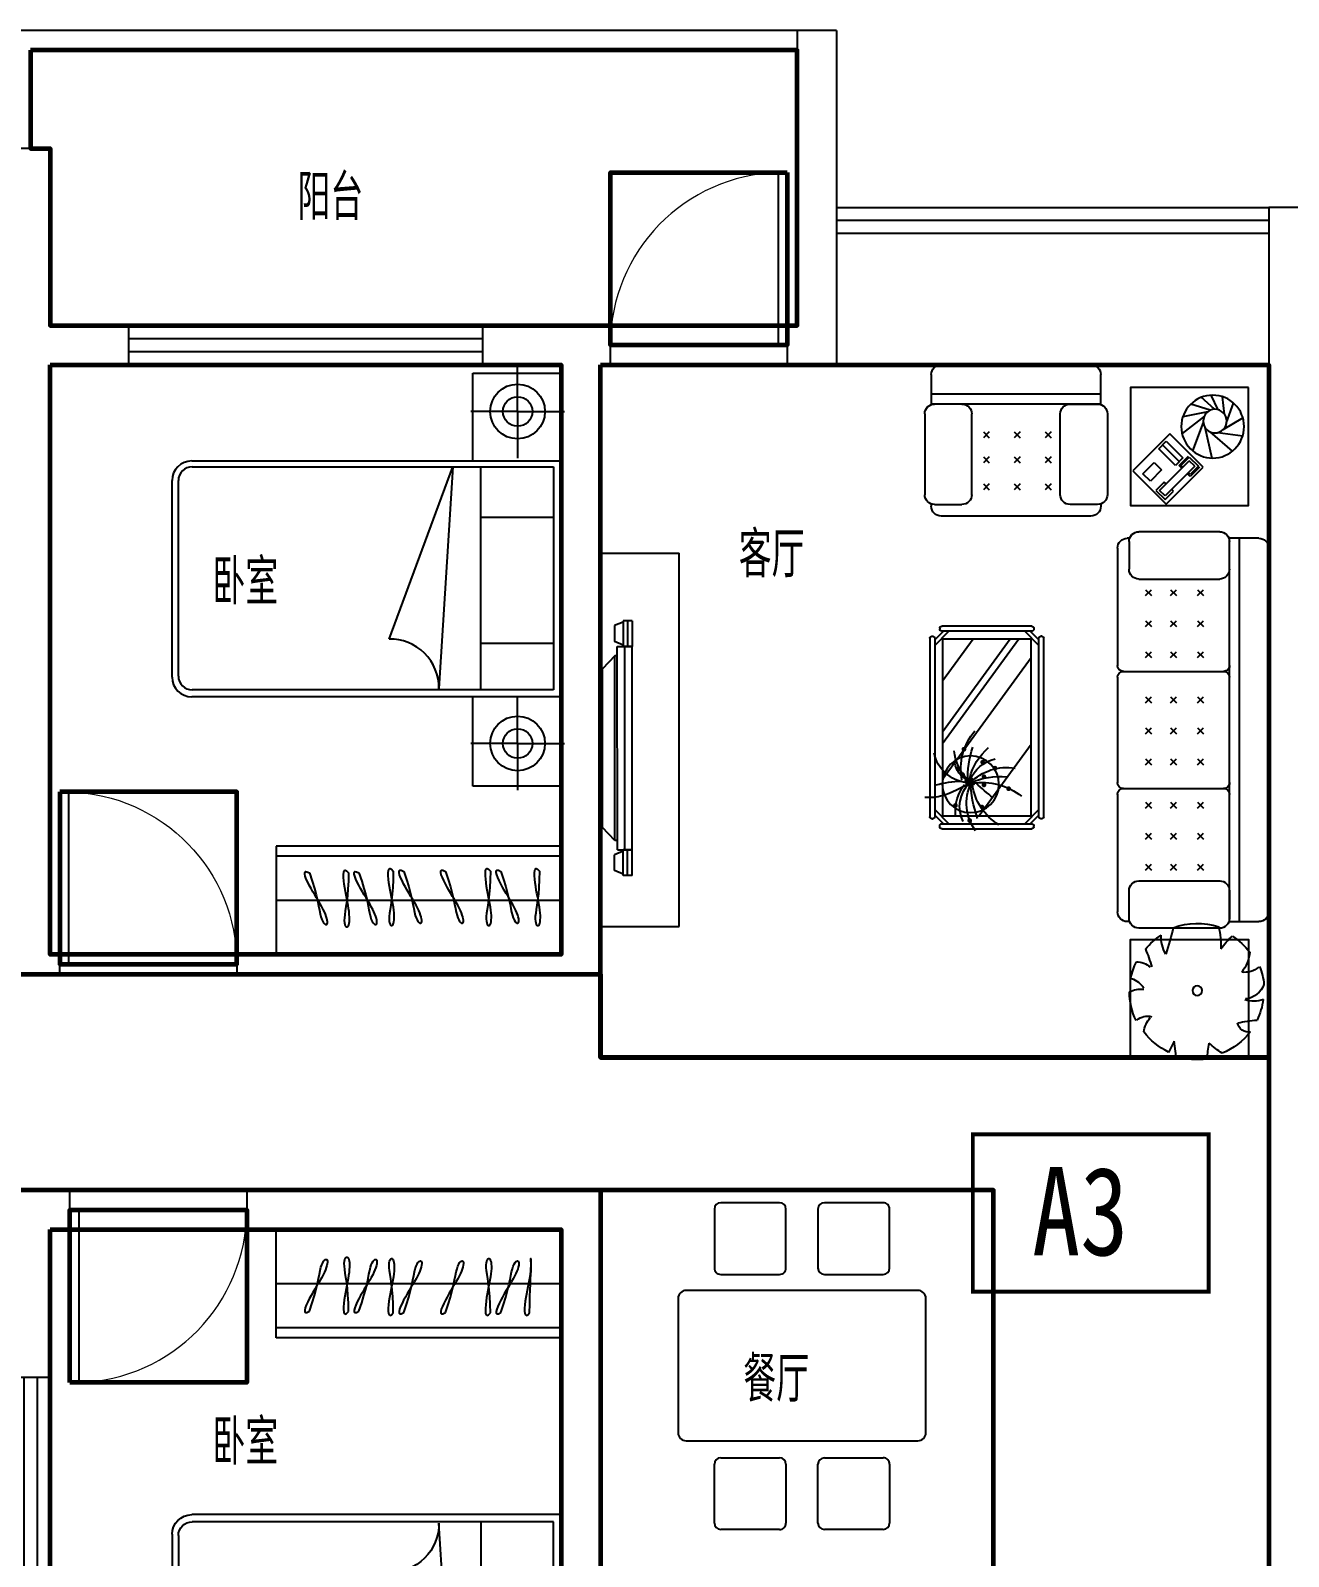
# Model space of a CAD drawing. Extents: x -355331 to -318731, y -592200 to -560200.
# Drawn here: x -343431 to -337031, y -567963 to -560200 of the extents above; entities that cross this region are included whole.
import ezdxf

# ---------------------------------------------------------------- set-up
doc = ezdxf.new("R2010")
doc.units = 0
doc.header["$LTSCALE"] = 1000
doc.header["$MEASUREMENT"] = 0
doc.layers.get('0').update_dxf_attribs({"linetype": 'CONTINUOUS'})
for name, color, linetype in [('BALCONY', 2, 'CONTINUOUS'), ('JIAJU', 252, 'CONTINUOUS'), ('SY', 132, 'CONTINUOUS'), ('WALL', 2, 'CONTINUOUS'), ('WINDOW', 3, 'CONTINUOUS'), ('字', 7, 'CONTINUOUS'), ('文字', 7, 'CONTINUOUS')]:
    doc.layers.add(name, color=color, linetype=linetype)
for name, color, linetype, lineweight in [('GT_卧室', 1, 'CONTINUOUS', 60), ('GT_客厅', 2, 'CONTINUOUS', 60), ('GT_过道', 30, 'CONTINUOUS', 60), ('GT_门', 245, 'CONTINUOUS', 60), ('GT_阳台', 6, 'CONTINUOUS', 60), ('GT_餐厅', 3, 'CONTINUOUS', 60)]:
    doc.layers.add(name, color=color, linetype=linetype, lineweight=lineweight)
doc.styles.add('-宋体', font='', dxfattribs={"width": 0.6})
doc.styles.add('_TCH_WINDOW', font='SIMPLEX', dxfattribs={"height": 3.5, "bigfont": 'GBCBIG'})
doc.styles.add('DIM_FONT', font='ROMAND.shx', dxfattribs={"width": 0.7})
doc.styles.get('-宋体').set_extended_font_data('SimSun')

# ---------------------------------------------------------------- blocks, each defined once
blk = doc.blocks.new('A$C67170A1A')
for p, q in [((0, 2200.1), (0, 300.1)), ((0, 2200.1), (400, 2200)), ((400, 2200), (400, 300)), ((115.9, 1932.6), (70.9, 1915.4)), ((70.9, 1915.4), (70.9, 1834.2)), ((160.9, 1939.8), (115.9, 1939.8)), ((115.9, 1939.8), (115.9, 1809.8)), ((137.2, 1939.8), (137.2, 1809.8)), ((160.9, 1939.8), (160.9, 1809.8)), ((115.9, 1817), (70.9, 1834.2)), ((85.9, 1809.8), (85.5, 774.8)), ((85.9, 1809.8), (160.9, 1809.8)), ((160.9, 1809.8), (115.9, 1809.8)), ((123.5, 1809.8), (123.1, 774.8)), ((160.9, 1809.8), (160.5, 774.8)), ((72.8, 1761.3), (10.8, 1696.6)), ((72.8, 1761.3), (72.5, 823.4)), ((85.9, 1761.3), (72.8, 1761.3)), ((10.8, 1696.6), (10.6, 888.1)), ((72.5, 823.4), (10.6, 888.1)), ((85.6, 823.4), (72.5, 823.4)), ((115.5, 767.6), (70.5, 750.4)), ((70.5, 669.2), (70.5, 750.4)), ((85.5, 774.8), (160.5, 774.8)), ((160.5, 774.8), (115.5, 774.8)), ((115.5, 644.8), (115.5, 774.8)), ((136.8, 644.8), (136.9, 774.8)), ((160.5, 644.8), (160.5, 774.8)), ((115.5, 652), (70.5, 669.2)), ((160.5, 644.8), (115.5, 644.8)), ((0, 300.1), (400, 300))]:
    blk.add_line(p, q)
blk = doc.blocks.new('A$C4AAE78FC')
for p, q in [((16.4, 43.5), (16.4, 2143.5)), ((16.4, 2143.5), (466.4, 2143.5)), ((238.2, 1926.7), (238.2, 2164.8)), ((466.4, 2143.5), (466.4, 1689.5)), ((238.2, 1926.7), (0.1, 1926.7)), ((238.2, 1926.7), (238.2, 1688.6)), ((238.2, 1926.7), (476.3, 1926.7)), ((16.4, 1689.5), (1896.4, 1689.5)), ((54.9, 1653.6), (426.1, 1653.6)), ((54.9, 519.7), (54.9, 1653.6)), ((426.1, 1653.6), (426.1, 519.7)), ((426.1, 1653.6), (1894.1, 1653.6)), ((568.2, 519.7), (638.8, 1646.9)), ((1964.1, 1583.6), (1964.1, 589.7)), ((1996.4, 1589.5), (1996.4, 589.5)), ((54.9, 1418.8), (426.1, 1418.8)), ((892.2, 1395.6), (568.2, 519.7)), ((54.9, 777.1), (426.1, 777.1)), ((1896.4, 489.5), (16.4, 489.5)), ((426.1, 519.7), (54.9, 519.7)), ((238.2, 238), (238.2, 476.1)), ((1894.1, 519.7), (426.1, 519.7)), ((466.4, 489.5), (466.4, 43.5)), ((238.2, 238), (0.1, 238)), ((238.2, 238), (476.3, 238)), ((238.2, 238), (238.2, 0)), ((466.4, 43.5), (16.4, 43.5))]:
    blk.add_line(p, q)
for centre, radius in [((238.2, 1926.7), 139), ((238.2, 1926.7), 75), ((238.2, 238), 139), ((238.2, 238), 75)]:
    blk.add_circle(centre, radius)
for centre, radius, start, end in [((887.3, 1644), 248.5, 179.33287, 271.12903), ((1894.1, 1583.6), 70, 0, 90), ((1896.4, 1589.5), 100, 0, 90), ((1894.1, 589.7), 70, 270, 360), ((1896.4, 589.5), 100, 270, 360)]:
    blk.add_arc(centre, radius, start, end)
blk = doc.blocks.new('A$C24FA74F6')
for p, q in [((516.2, 1662, 0), (216.5, 1662, 0)), ((1043.5, 1662, 0), (743.8, 1662, 0)), ((184.1, 1629.6, 0), (184.1, 1329.9, 0)), ((548.6, 1329.9, 0), (548.6, 1629.6, 0)), ((711.4, 1629.6, 0), (711.4, 1329.9, 0)), ((1075.9, 1329.9, 0), (1075.9, 1629.6, 0)), ((216.5, 1297.5, 0), (516.2, 1297.5, 0)), ((743.8, 1297.5, 0), (1043.5, 1297.5, 0)), ((0, 1176, 0), (0, 492, 0)), ((1219.5, 1216.5, 0), (40.5, 1216.5, 0)), ((1260, 492, 0), (1260, 1176, 0)), ((40.5, 451.5, 0), (1219.5, 451.5, 0)), ((184.1, 32.4, 0), (184.1, 332.1, 0)), ((216.5, 364.5, 0), (516.2, 364.5, 0)), ((548.6, 332.1, 0), (548.6, 32.4, 0)), ((711.4, 32.4, 0), (711.4, 332.1, 0)), ((743.8, 364.5, 0), (1043.5, 364.5, 0)), ((1075.9, 332.1, 0), (1075.9, 32.4, 0)), ((516.2, 0, 0), (216.5, 0, 0)), ((1043.5, 0, 0), (743.8, 0, 0))]:
    blk.add_line(p, q)
for centre, major_axis, start_param, end_param in [((216.5, 1629.6, 0), (0.1, 32.4), 0.001917, 1.572713), ((516.2, 1629.6, 0), (-0.2, 32.4), 4.707253, 6.278049), ((743.8, 1629.6, 0), (0.2, 32.4), 0.005132, 1.575928), ((1043.5, 1629.6, 0), (0.3, 32.4), -1.562004, 0.008793), ((216.5, 1329.9, 0), (-0.2, 32.4), 1.56566, 3.136457), ((516.2, 1329.9, 0), (0.1, 32.4), 3.143509, 4.714306), ((743.8, 1329.9, 0), (0.5, 32.4), 1.587411, 3.158207), ((1043.5, 1329.9, 0), (-0.2, 32.4), 3.135846, 4.706642), ((40.5, 1176, 0), (0, 40.5), 0.001035, 1.571831), ((1219.5, 1176, 0), (-0.4, 40.5), 4.702727, 6.273524), ((40.5, 492, 0), (-0.4, 40.5), 1.561135, 3.131931), ((1219.5, 492, 0), (0.1, 40.5), 3.145197, 4.715993), ((216.5, 332.1, 0), (0.2, 32.4), 0.005132, 1.575928), ((516.2, 332.1, 0), (-0.2, 32.4), 4.707253, 6.278049), ((743.8, 332.1, 0), (-0.2, 32.4), -0.005746, 1.56505), ((1043.5, 332.1, 0), (0.3, 32.4), -1.562004, 0.008793), ((216.5, 32.4, 0), (0.5, 32.4), 1.587411, 3.158207), ((516.2, 32.4, 0), (0.2, 32.4), 3.146724, 4.717521), ((743.8, 32.4, 0), (0.5, 32.4), 1.587411, 3.158207), ((1043.5, 32.4, 0), (-0.2, 32.4), 3.135846, 4.706642)]:
    blk.add_ellipse(centre, major_axis=major_axis, ratio=1, start_param=start_param, end_param=end_param)
blk = doc.blocks.new('A$C2BE95EC8')
for p, q in [((100, 1200), (1980, 1200)), ((102.2, 1169.7), (1570.2, 1169.7)), ((1104.2, 293.9), (1428.2, 1169.7)), ((1428.2, 1169.7), (1357.5, 42.5)), ((1570.2, 35.9), (1570.2, 1169.7)), ((1570.2, 1169.7), (1941.5, 1169.7)), ((1941.5, 1169.7), (1941.5, 35.9)), ((1980, 1200), (1980, 0)), ((0, 100), (0, 1100)), ((32.2, 105.9), (32.2, 1099.7)), ((1941.5, 912.3), (1570.2, 912.3)), ((1941.5, 270.6), (1570.2, 270.6)), ((1980, 0), (100, 0)), ((1570.2, 35.9), (102.2, 35.9)), ((1941.5, 35.9), (1570.2, 35.9))]:
    blk.add_line(p, q)
for centre, radius, start, end in [((100, 1100), 100, 90, 180), ((102.2, 1099.7), 70, 90, 180), ((1109.1, 45.4), 248.5, 359.33287, 451.12903), ((100, 100), 100, 180, 270), ((102.2, 105.9), 70, 180, 270)]:
    blk.add_arc(centre, radius, start, end)
blk = doc.blocks.new('$TCHSYS$WIN2D')
for p, q in [((-0.5, 0.5), (0.5, 0.5)), ((0.5, 0.1667), (-0.5, 0.1667)), ((0.5, -0.1667), (-0.5, -0.1667)), ((-0.5, -0.5), (0.5, -0.5))]:
    blk.add_line(p, q)
blk = doc.blocks.new('$TCHSYS$DOOR2D')
for p, q in [((0.45, 0.975), (0.5, 0.975)), ((0.45, 0), (0.45, 0.975)), ((0.5, 0), (0.5, 0.975)), ((0.5, 0), (0.45, 0))]:
    blk.add_line(p, q)
at = {"lineweight": 13}
blk.add_arc((0.475, 0), 0.975, 91.46928, 180, dxfattribs=at)
blk = doc.blocks.new('$plan$00001568')
for p, q in [((-2869.3, 3.1), (-1019.3, 3.1)), ((-2919.3, -196.9), (-2919.3, -46.9)), ((-969.3, -46.9), (-969.3, -199.7)), ((-2919.3, -146.9), (-969.3, -146.9)), ((-2919.3, -196.9), (-969.3, -196.9)), ((-2762.1, -196.9), (-2902.8, -196.9)), ((-2242.1, -736.9), (-2242.1, -226.9)), ((-1646.6, -736.9), (-1646.6, -226.9)), ((-1126.6, -196.9), (-985.9, -196.9)), ((-2952.8, -246.9), (-2952.8, -658)), ((-2712.1, -658), (-2712.1, -246.9)), ((-1176.6, -658), (-1176.6, -246.9)), ((-935.9, -246.9), (-935.9, -658)), ((-2627.6, -359.4), (-2657.7, -329.2)), ((-2657.7, -359.4), (-2627.6, -329.2)), ((-2500.1, -359.4), (-2470, -329.2)), ((-2470, -359.4), (-2500.1, -329.2)), ((-2312.4, -359.4), (-2342.5, -329.2)), ((-2342.5, -359.4), (-2312.4, -329.2)), ((-2121.5, -359.4), (-2091.3, -329.2)), ((-2091.3, -359.4), (-2121.5, -329.2)), ((-1933.7, -359.4), (-1963.9, -329.2)), ((-1963.9, -359.4), (-1933.7, -329.2)), ((-1806.3, -359.4), (-1776.1, -329.2)), ((-1776.1, -359.4), (-1806.3, -329.2)), ((-1546.1, -359.4), (-1576.3, -329.2)), ((-1576.3, -359.4), (-1546.1, -329.2)), ((-1418.7, -359.4), (-1388.5, -329.2)), ((-1388.5, -359.4), (-1418.7, -329.2)), ((-1230.9, -359.4), (-1261.1, -329.2)), ((-1261.1, -359.4), (-1230.9, -329.2)), ((-796.3, -519.4), (-607.8, -330.8)), ((-603, -373.3), (-753.9, -524.1)), ((-607.8, -349.7), (-654.9, -396.8)), ((-603, -354.4), (-645.5, -396.8)), ((-607.8, -330.8), (-438.1, -500.5)), ((-555.9, -401.5), (-603, -354.4)), ((-603, -373.3), (-574.8, -401.5)), ((-725.6, -552.4), (-574.8, -401.5)), ((-654.9, -396.8), (-640.8, -411)), ((-645.5, -396.8), (-636, -406.3)), ((-612.5, -439.3), (-598.3, -453.4)), ((-607.8, -434.5), (-598.3, -444)), ((-598.3, -444), (-555.9, -401.5)), ((-598.3, -453.4), (-551.2, -406.3)), ((-560.6, -434.5), (-598.3, -472.3)), ((-579.5, -453.4), (-494.6, -538.2)), ((-475.8, -519.4), (-560.6, -434.5)), ((-2627.6, -496.6), (-2657.7, -466.4)), ((-2657.7, -496.6), (-2627.6, -466.4)), ((-2470, -496.6), (-2500.1, -466.4)), ((-2500.1, -496.6), (-2470, -466.4)), ((-2312.4, -496.6), (-2342.5, -466.4)), ((-2342.5, -496.6), (-2312.4, -466.4)), ((-2121.5, -496.6), (-2091.3, -466.4)), ((-2091.3, -496.6), (-2121.5, -466.4)), ((-1963.9, -496.6), (-1933.7, -466.4)), ((-1933.7, -496.6), (-1963.9, -466.4)), ((-1806.3, -496.6), (-1776.1, -466.4)), ((-1776.1, -496.6), (-1806.3, -466.4)), ((-1546.1, -496.6), (-1576.3, -466.4)), ((-1576.3, -496.6), (-1546.1, -466.4)), ((-1388.5, -496.6), (-1418.7, -466.4)), ((-1418.7, -496.6), (-1388.5, -466.4)), ((-1230.9, -496.6), (-1261.1, -466.4)), ((-1261.1, -496.6), (-1230.9, -466.4)), ((-626.6, -689.1), (-796.3, -519.4)), ((-772.8, -524.1), (-730.3, -481.7)), ((-725.6, -571.2), (-772.8, -524.1)), ((-753.9, -524.1), (-725.6, -552.4)), ((-730.3, -481.7), (-720.9, -491.1)), ((-683.2, -528.8), (-725.6, -571.2)), ((-692.6, -519.4), (-683.2, -528.8)), ((-621.9, -543), (-678.5, -599.5)), ((-438.1, -500.5), (-626.6, -689.1)), ((-584.2, -580.7), (-621.9, -543)), ((-598.3, -472.3), (-513.5, -557.1)), ((-513.5, -557.1), (-475.8, -519.4)), ((-2627.6, -623.6), (-2657.7, -593.4)), ((-2657.7, -623.6), (-2627.6, -593.4)), ((-2470, -623.6), (-2500.1, -593.4)), ((-2500.1, -623.6), (-2470, -593.4)), ((-2312.4, -623.6), (-2342.5, -593.4)), ((-2342.5, -623.6), (-2312.4, -593.4)), ((-2121.5, -623.6), (-2091.3, -593.4)), ((-2091.3, -623.6), (-2121.5, -593.4)), ((-1963.9, -623.6), (-1933.7, -593.4)), ((-1933.7, -623.6), (-1963.9, -593.4)), ((-1806.3, -623.6), (-1776.1, -593.4)), ((-1776.1, -623.6), (-1806.3, -593.4)), ((-1546.1, -623.6), (-1576.3, -593.4)), ((-1576.3, -623.6), (-1546.1, -593.4)), ((-1388.5, -623.6), (-1418.7, -593.4)), ((-1418.7, -623.6), (-1388.5, -593.4)), ((-1230.9, -623.6), (-1261.1, -593.4)), ((-1261.1, -623.6), (-1230.9, -593.4)), ((-678.5, -599.5), (-640.8, -637.2)), ((-640.8, -637.2), (-584.2, -580.7)), ((-2919.3, -708), (-2919.3, -716.9)), ((-2902.8, -708), (-2762.1, -708)), ((-2271.2, -766.9), (-2869.3, -766.9)), ((-1675.6, -766.9), (-2213.1, -766.9)), ((-1019.3, -766.9), (-1617.5, -766.9)), ((-985.9, -708), (-1126.6, -708)), ((-969.3, -708), (-969.3, -716.9)), ((-797.4, -851.8), (-806.3, -851.8)), ((-336.3, -818.3), (-747.4, -818.3)), ((-286.3, -851.8), (-286.3, -1714.2)), ((-286.3, -851.8), (-136.3, -851.8)), ((-236.3, -851.8), (-236.3, -1714.2)), ((-856.3, -901.8), (-856.3, -1664.2)), ((-797.4, -868.3), (-797.4, -1008)), ((-286.3, -1008), (-286.3, -868.3)), ((-86.3, -901.8), (-86.3, -1664.2)), ((-747.4, -1058), (-336.3, -1058)), ((-2396.2, -1151.7), (-2396.2, -1156.7)), ((-2386.2, -1141.7), (-1477.3, -1141.7)), ((-1467.3, -1151.7), (-1467.3, -1156.7)), ((-692.8, -1104), (-722.9, -1134.1)), ((-692.8, -1134.1), (-722.9, -1104)), ((-555.6, -1104), (-585.8, -1134.1)), ((-555.6, -1134.1), (-585.8, -1104)), ((-428.6, -1104), (-458.7, -1134.1)), ((-428.6, -1134.1), (-458.7, -1104)), ((-2446.7, -1661.2), (-2446.7, -1202.3)), ((-2436.7, -1192.3), (-2431.7, -1192.3)), ((-2377.7, -1166.7), (-2421.7, -1210.7)), ((-2349.4, -1166.7), (-2421.7, -1239)), ((-2421.7, -1661.2), (-2421.7, -1202.3)), ((-2386.2, -1166.7), (-1477.3, -1166.7)), ((-2019.1, -1206.7), (-2381.7, -1470.2)), ((-1577, -1206.7), (-2196.5, -1656.7)), ((-1514, -1166.7), (-1441.7, -1239)), ((-1485.7, -1166.7), (-1441.7, -1210.7)), ((-1441.7, -1202.3), (-1441.7, -1661.2)), ((-1426.7, -1192.3), (-1431.7, -1192.3)), ((-1416.7, -1202.3), (-1416.7, -1661.2)), ((-1481.7, -1269.1), (-2015.3, -1656.7)), ((-1481.7, -1312.1), (-1956.2, -1656.7)), ((-692.8, -1291.7), (-722.9, -1261.6)), ((-692.8, -1261.6), (-722.9, -1291.7)), ((-555.6, -1261.6), (-585.8, -1291.7)), ((-555.6, -1291.7), (-585.8, -1261.6)), ((-428.6, -1261.6), (-458.7, -1291.7)), ((-428.6, -1291.7), (-458.7, -1261.6)), ((-692.8, -1419.2), (-722.9, -1449.3)), ((-692.8, -1449.3), (-722.9, -1419.2)), ((-555.6, -1419.2), (-585.8, -1449.3)), ((-555.6, -1449.3), (-585.8, -1419.2)), ((-428.6, -1419.2), (-458.7, -1449.3)), ((-428.6, -1449.3), (-458.7, -1419.2)), ((-1481.7, -1500.8), (-1696.4, -1656.7)), ((-747.4, -1508), (-336.3, -1508)), ((-2349.4, -1696.7), (-2421.7, -1624.4)), ((-1514, -1696.7), (-1441.7, -1624.4)), ((-797.4, -1697.7), (-797.4, -1558)), ((-286.3, -1558), (-286.3, -1697.7)), ((-2436.7, -1671.2), (-2431.7, -1671.2)), ((-2377.7, -1696.7), (-2421.7, -1652.7)), ((-2396.2, -1711.7), (-2396.2, -1706.7)), ((-1477.3, -1696.7), (-2386.2, -1696.7)), ((-1485.7, -1696.7), (-1441.7, -1652.7)), ((-1467.3, -1711.7), (-1467.3, -1706.7)), ((-1426.7, -1671.2), (-1431.7, -1671.2)), ((-1477.3, -1721.7), (-2386.2, -1721.7)), ((-797.4, -1714.2), (-806.3, -1714.2)), ((-336.3, -1747.7), (-747.4, -1747.7)), ((-136.3, -1714.2), (-289.1, -1714.2))]:
    blk.add_line(p, q)
at = {"color": 6}
for p, q in [((-431.3, -256), (-448.2, -129.5)), ((-415.4, -228.5), (-356.3, -128.9)), ((-427.5, -297), (-526.9, -183.3)), ((-380, -211.7), (-281.1, -176.9)), ((-338.6, -222.3), (-249.2, -232.9)), ((-403.6, -323), (-561.3, -287.6)), ((-325.9, -308), (-351.2, -434.5)), ((-318, -294.6), (-286.9, -394.4)), ((-315.7, -254.4), (-241.5, -289.9)), ((-313.3, -273.5), (-252.1, -341.2)), ((-380.7, -330.8), (-524.5, -384.6)), ((-348.7, -324.8), (-436.3, -438.6))]:
    blk.add_line(p, q, dxfattribs=at)
at = {"color": 3}
for p, q in [((-3604.5, -468.6), (-3528.3, -478.8)), ((-3528.3, -478.8), (-3585.2, -507.8)), ((-3585.2, -507.8), (-3585.2, -507.8))]:
    blk.add_line(p, q, dxfattribs=at)
for points in [[(-3610.9, -700.4), (-3010.9, -700.4), (-3010.9, -100.4), (-3610.9, -100.4)], [(-202.5, -100.4), (-202.5, -700.4), (-802.5, -700.4), (-802.5, -100.4)], [(-1481.7, -1206.7), (-1481.7, -1656.7), (-2381.7, -1656.7), (-2381.7, -1206.7)]]:
    blk.add_lwpolyline(points, close=True)
at = {"color": 3, "const_width": 12}
for points in [[(-2237.1, -1320.6, 1), (-2249.1, -1320.6, 1)], [(-2132.6, -1389.9, 1), (-2144.6, -1389.9, 1)], [(-2330.6, -1455.8, 1), (-2342.6, -1455.8, 1)], [(-2217.9, -1446, 1), (-2229.9, -1446, 1)], [(-2176.6, -1446, 1), (-2188.6, -1446, 1)], [(-2102.4, -1452.6, 1), (-2114.4, -1452.6, 1)], [(-2399.3, -1518.6, 1), (-2411.3, -1518.6, 1)], [(-2220.6, -1515.2, 1), (-2232.6, -1515.2, 1)], [(-2209.6, -1502.1, 1), (-2221.6, -1502.1, 1)], [(-2206.9, -1521.8, 1), (-2218.9, -1521.8, 1)], [(-2201.4, -1535, 1), (-2213.4, -1535, 1)], [(-2190.4, -1512, 1), (-2202.4, -1512, 1)], [(-2165.7, -1554.8, 1), (-2177.7, -1554.8, 1)], [(-2036.4, -1548.2, 1), (-2048.4, -1548.2, 1)], [(-2322.4, -1591.1, 1), (-2334.4, -1591.1, 1)], [(-2138.2, -1577.9, 1), (-2150.2, -1577.9, 1)]]:
    blk.add_lwpolyline(points, format="xyb", close=True, dxfattribs=at)
at = {"color": 6}
for centre, radius in [((-401.3, -282.5), 160), ((-373.3, -271.3), 60)]:
    blk.add_circle(centre, radius, dxfattribs=at)
at = {"color": 3}
blk.add_circle((-3270.4, -361.3), 24.7, dxfattribs=at)
blk.add_circle((-2220.7, -1514.3), 144.3)
for centre, radius, start, end in [((-2869.3, -46.9), 50, 90, 180), ((-1019.3, -46.9), 50, 0, 90), ((-2902.8, -246.9), 50, 90, 180), ((-2762.1, -246.9), 50, 0, 90), ((-2272.1, -226.9), 30, 0, 90), ((-2212.1, -226.9), 30, 90, 180), ((-1676.6, -226.9), 30, 0, 90), ((-1616.6, -226.9), 30, 90, 180), ((-1126.6, -246.9), 50, 90, 180), ((-985.9, -246.9), 50, 0, 90), ((-2902.8, -658), 50, 180, 270), ((-2762.1, -658), 50, 270, 360), ((-1126.6, -658), 50, 180, 270), ((-985.9, -658), 50, 270, 360), ((-2869.3, -716.9), 50, 180, 270), ((-2272.1, -736.9), 30, 270, 360), ((-2212.1, -736.9), 30, 180, 270), ((-1676.6, -736.9), 30, 270, 360), ((-1616.6, -736.9), 30, 180, 270), ((-1019.3, -716.9), 50, 270, 360), ((-806.3, -901.8), 50, 90, 180), ((-747.4, -868.3), 50, 90, 180), ((-336.3, -868.3), 50, 0, 90), ((-136.3, -901.8), 50, 0, 90), ((-747.4, -1008), 50, 180, 270), ((-336.3, -1008), 50, 270, 360), ((-2386.2, -1151.7), 10, 90, 180), ((-2386.2, -1156.7), 10, 180, 270), ((-1477.3, -1151.7), 10, 0, 90), ((-1477.3, -1156.7), 10, 270, 360), ((-2436.7, -1202.3), 10, 90, 180), ((-2431.7, -1202.3), 10, 0, 90), ((-1431.7, -1202.3), 10, 90, 180), ((-1426.7, -1202.3), 10, 0, 90), ((-747.4, -1558), 50, 90, 180), ((-336.3, -1558), 50, 0, 90), ((-2436.7, -1661.2), 10, 180, 270), ((-2431.7, -1661.2), 10, 270, 360), ((-2386.2, -1706.7), 10, 90, 180), ((-1477.3, -1706.7), 10, 0, 90), ((-1431.7, -1661.2), 10, 180, 270), ((-1426.7, -1661.2), 10, 270, 360), ((-806.3, -1664.2), 50, 180, 270), ((-747.4, -1697.7), 50, 180, 270), ((-336.3, -1697.7), 50, 270, 360), ((-136.3, -1664.2), 50, 270, 360), ((-2386.2, -1711.7), 10, 180, 270), ((-1477.3, -1711.7), 10, 270, 360)]:
    blk.add_arc(centre, radius, start, end)
for centre, radius, start, end in [((-4136.1, -4.6), 717.9, 347.87619, 355.85354), ((-3273.8, -361.4), 338.2, 96.96438, 115.65017), ((-3181.3, -74.5), 142.8, 159.40085, 198.19915), ((-3198.5, -129.7), 115.3, 110.30483, 172.60885), ((-3273.8, -361.4), 341.7, 68.4723, 84.07638), ((-3071.7, -119.9), 105.9, 138.17218, 188.16862), ((-3273.8, -361.4), 339.7, 127.36084, 157.9897), ((-3425.5, -99.6), 56.5, 169.98925, 261.05896), ((-3055.9, -287.5), 194.5, 95.69072, 128.34177), ((-3273.8, -361.4), 333.1, 32.55362, 53.40596), ((-3259.8, 49.2), 353.3, 304.80701, 319.14641), ((-3273.8, -361.4), 347.7, 171.525, 197.95739), ((-3650.8, 259.2), 570.3, 273.33511, 281.42718), ((-3264.4, -35.6), 380.2, 211.46853, 224.02183), ((-3042.9, -665.4), 424.8, 76.78537, 92.0545), ((-3273.8, -361.4), 345.8, 339.37003, 378.46927), ((-3273.8, -361.4), 341.3, 205.17546, 232.72492), ((-2675.5, -1726.9), 1273.6, 102.45489, 108.71351), ((-3002, -393.4), 151.3, 237.1456, 275.26774), ((-3501.4, -489.1), 145.4, 278.28487, 310.27967), ((-3484.5, -613.5), 84.2, 319.04, 375.14451), ((-3223, -669), 99.6, 359.03495, 402.95461), ((-3452.8, -1605.8), 1057.6, 68.09006, 73.36025), ((-3273.8, -361.4), 339.1, 309.32475, 327.39016), ((-3273.8, -361.4), 344.9, 244.41436, 269.46785), ((-3387.6, -647.9), 125.1, 332.18716, 366.72251), ((-3331.1, -740), 130.8, 20.2589, 54.61317), ((-3273.8, -361.4), 343.9, 281.09787, 295.92335), ((-2537, -1455.9), 325.2, 351.24958, 398.23328), ((-2394.9, -1329.9), 259.7, 314.48606, 369.37622), ((-2181.8, -1220.7), 287.3, 211.31505, 262.13779), ((-2526.3, -1366.4), 345.5, 335.08876, 365.96372), ((-2276.9, -1344.8), 190.4, 294.09558, 346.29534), ((-899.7, -272.1), 1790, 219.04877, 222.6799), ((-2256.6, -1234.8), 291.3, 283.04524, 319.77663), ((-2317.5, -1300.8), 234.4, 233.32313, 295.76326), ((-2334.1, -1401.1), 168.8, 242.99086, 315.91017), ((-2180.2, -873.5), 642.2, 250.5249, 267.82437), ((-2361.1, -1358.9), 232.8, 265.87406, 306.95584), ((-1518.4, -1932.8), 810.4, 148.98728, 160.36101), ((-2021.7, -1511.6), 192.6, 186.99045, 258.02836), ((-2192.7, -1026.3), 502.4, 268.32856, 288.729), ((-2141, -1271.1), 292.8, 258.55155, 310.98153), ((-2088.7, -1470.8), 126.2, 208.89012, 258.45792), ((-2023, -1340.4), 258.8, 228.7581, 263.8624), ((-2694.4, -1553.9), 489.9, 343.85612, 359.11051), ((-2069.3, -1721.4), 219.3, 162.94564, 186.48138)]:
    blk.add_arc(centre, radius, start, end, dxfattribs=at)
at = {"style": 'DIM_FONT', "width": 0.8, "flags": 9}
for tag, p, rotation in [('XSIZE', (-1944.3, 3.1), 180), ('YSIZE', (-1944.3, 3.1), 180), ('XSIZE', (-86.3, -1283), 90), ('YSIZE', (-86.3, -1283), 90)]:
    blk.add_attdef(tag, p, '', height=0.5, rotation=rotation, dxfattribs=at)
at = {"color": 3, "style": 'DIM_FONT', "text_generation_flag": 4, "width": 0.8, "flags": 9}
for tag in ['YSIZE', 'XSIZE']:
    blk.add_attdef(tag, (-3286.1, -406.9), '', height=0.5, rotation=270, dxfattribs=at)

msp = doc.modelspace()

# ---------------------------------------------------------------- linework, layer by layer
at = {"layer": 'BALCONY'}
for p, q in [((-339531, -560200.3), (-343531, -560200.3)), ((-339531, -560300.3), (-343431, -560300.3)), ((-343431, -560800.3), (-343431, -560300.3))]:
    msp.add_line(p, q, dxfattribs=at)
at = {"layer": 'GT_卧室'}
for points in [[(-343331, -561900.3), (-340731, -561900.3), (-340731, -564900.3), (-343331, -564900.3), (-343331, -561900.3)], [(-343331, -566300.3), (-340731, -566300.3), (-340731, -568950.3), (-343331, -568950.3), (-343331, -566300.3)]]:
    msp.add_lwpolyline(points, dxfattribs=at)
at = {"layer": 'GT_客厅'}
msp.add_lwpolyline([(-340531, -561900.3), (-337131, -561900.3), (-337131, -565424.9), (-340531, -565424.9), (-340531, -561900.3)], dxfattribs=at)
at = {"layer": 'GT_过道'}
msp.add_lwpolyline([(-338531, -568100.3), (-338531, -566100.3), (-344531, -566100.3), (-344531, -565000.3), (-340531, -565000.3), (-340531, -565424.9), (-337131, -565424.9), (-337131, -568100.3), (-338531, -568100.3)], dxfattribs=at)
at = {"layer": 'GT_门'}
for points in [[(-339581, -560922.8), (-339581, -561800.3), (-340481, -561800.3), (-340481, -560922.8), (-339581, -560922.8)], [(-343281, -564072.8), (-343281, -564950.3), (-342381, -564950.3), (-342381, -564072.8), (-343281, -564072.8)], [(-343231, -567077.8), (-343231, -566200.3), (-342331, -566200.3), (-342331, -567077.8), (-343231, -567077.8)]]:
    msp.add_lwpolyline(points, dxfattribs=at)
at = {"layer": 'GT_阳台'}
msp.add_lwpolyline([(-343431, -560300.3), (-343431, -560800.3), (-343331, -560800.3), (-343331, -561700.3), (-339531, -561700.3), (-339531, -560300.3), (-343431, -560300.3)], dxfattribs=at)
at = {"layer": 'GT_餐厅'}
msp.add_lwpolyline([(-338531, -568100.3), (-338531, -566100.3), (-340531, -566100.3), (-340531, -568100.3), (-338531, -568100.3)], dxfattribs=at)
at = {"layer": 'JIAJU'}
for p, q in [((-340731, -564350.3), (-342181, -564350.3)), ((-342181, -564350.3), (-342181, -564900.3)), ((-340731, -564400.3), (-342181, -564400.3)), ((-340731, -564625.3), (-342181, -564625.3)), ((-342181, -566850.3), (-342181, -566300.3)), ((-340731, -566575.3), (-342181, -566575.3)), ((-340731, -566800.3), (-342181, -566800.3)), ((-340731, -566850.3), (-342181, -566850.3))]:
    msp.add_line(p, q, dxfattribs=at)
for points in [[(-342012.2, -564486.1), (-341997.8, -564527.4), (-341986.4, -564564.4), (-341977.6, -564597.5), (-341970.7, -564626.7), (-341965.4, -564652.3), (-341961, -564674.4), (-341957.2, -564693.3), (-341953.3, -564709.1), (-341949, -564722), (-341944.5, -564732.2), (-341939.8, -564739.8), (-341935.2, -564745), (-341930.8, -564748), (-341927, -564748.8), (-341923.9, -564747.6), (-341921.6, -564744.7), (-341920.4, -564740), (-341920.3, -564733.9), (-341921.2, -564726.3), (-341923.2, -564717.4), (-341926.3, -564707.3), (-341930.5, -564696.2), (-341935.7, -564684.1), (-341942, -564671.2), (-341949.3, -564657.5), (-341957.5, -564643.3), (-341966.3, -564628.4), (-341975.5, -564613.1), (-341985, -564597.4), (-341994.5, -564581.4), (-342003.8, -564565.1), (-342012.6, -564548.7), (-342020.9, -564532.4), (-342027.9, -564516.8), (-342033.1, -564502.9), (-342036, -564491.3), (-342035.9, -564483.1), (-342032.3, -564478.9), (-342024.6, -564479.6), (-342012.2, -564486.1)], [(-341813.2, -564484.7), (-341813.8, -564528.4), (-341815.8, -564567.1), (-341818.8, -564601.2), (-341822.4, -564631), (-341826.1, -564656.9), (-341829.6, -564679.2), (-341832.4, -564698.2), (-341834.2, -564714.4), (-341834.6, -564728), (-341833.8, -564739.1), (-341832, -564747.9), (-341829.4, -564754.4), (-341826.4, -564758.6), (-341823, -564760.7), (-341819.7, -564760.7), (-341816.5, -564758.6), (-341813.8, -564754.7), (-341811.6, -564749), (-341809.9, -564741.5), (-341808.8, -564732.5), (-341808.2, -564722), (-341808.3, -564710.1), (-341809.1, -564696.9), (-341810.6, -564682.6), (-341812.8, -564667.3), (-341815.6, -564651.1), (-341818.8, -564634.1), (-341822.2, -564616.6), (-341825.7, -564598.6), (-341829.2, -564580.3), (-341832.3, -564561.9), (-341835.1, -564543.4), (-341837.2, -564525.3), (-341838.5, -564508.2), (-341838.6, -564493.3), (-341837.4, -564481.5), (-341834.5, -564473.7), (-341829.7, -564471), (-341822.7, -564474.4), (-341813.2, -564484.7)], [(-341760.2, -564486.1), (-341745.8, -564527.4), (-341734.5, -564564.4), (-341725.6, -564597.5), (-341718.8, -564626.7), (-341713.4, -564652.3), (-341709.1, -564674.4), (-341705.2, -564693.3), (-341701.4, -564709.1), (-341697.1, -564722), (-341692.5, -564732.2), (-341687.8, -564739.8), (-341683.2, -564745), (-341678.9, -564748), (-341675.1, -564748.8), (-341671.9, -564747.6), (-341669.6, -564744.7), (-341668.4, -564740), (-341668.3, -564733.9), (-341669.3, -564726.3), (-341671.3, -564717.4), (-341674.4, -564707.3), (-341678.5, -564696.2), (-341683.8, -564684.1), (-341690.1, -564671.2), (-341697.4, -564657.5), (-341705.5, -564643.3), (-341714.3, -564628.4), (-341723.6, -564613.1), (-341733, -564597.4), (-341742.5, -564581.4), (-341751.8, -564565.1), (-341760.7, -564548.7), (-341768.9, -564532.4), (-341775.9, -564516.8), (-341781.2, -564502.9), (-341784, -564491.3), (-341784, -564483.1), (-341780.4, -564478.9), (-341772.6, -564479.6), (-341760.2, -564486.1)], [(-341585.4, -564477.2), (-341586, -564520.9), (-341587.9, -564559.6), (-341590.9, -564593.7), (-341594.5, -564623.5), (-341598.2, -564649.4), (-341601.7, -564671.7), (-341604.5, -564690.7), (-341606.3, -564706.9), (-341606.7, -564720.5), (-341605.9, -564731.6), (-341604.1, -564740.4), (-341601.6, -564746.9), (-341598.5, -564751.1), (-341595.2, -564753.2), (-341591.8, -564753.2), (-341588.7, -564751.1), (-341585.9, -564747.2), (-341583.7, -564741.5), (-341582, -564734), (-341580.9, -564725), (-341580.4, -564714.5), (-341580.5, -564702.6), (-341581.2, -564689.4), (-341582.7, -564675.1), (-341584.9, -564659.8), (-341587.7, -564643.6), (-341590.9, -564626.6), (-341594.4, -564609.1), (-341597.9, -564591.1), (-341601.3, -564572.8), (-341604.5, -564554.4), (-341607.2, -564535.9), (-341609.3, -564517.8), (-341610.6, -564500.7), (-341610.8, -564485.8), (-341609.5, -564474), (-341606.6, -564466.2), (-341601.8, -564463.5), (-341594.8, -564466.9), (-341585.4, -564477.2)], [(-341532.4, -564478.6), (-341518, -564519.9), (-341506.6, -564556.9), (-341497.7, -564590), (-341490.9, -564619.2), (-341485.5, -564644.8), (-341481.2, -564666.9), (-341477.4, -564685.8), (-341473.5, -564701.6), (-341469.2, -564714.5), (-341464.6, -564724.7), (-341460, -564732.3), (-341455.3, -564737.5), (-341451, -564740.5), (-341447.2, -564741.3), (-341444, -564740.1), (-341441.8, -564737.2), (-341440.6, -564732.5), (-341440.4, -564726.4), (-341441.4, -564718.8), (-341443.4, -564709.9), (-341446.5, -564699.8), (-341450.7, -564688.7), (-341455.9, -564676.6), (-341462.2, -564663.7), (-341469.5, -564650), (-341477.7, -564635.8), (-341486.5, -564620.9), (-341495.7, -564605.6), (-341505.2, -564589.9), (-341514.7, -564573.9), (-341523.9, -564557.6), (-341532.8, -564541.2), (-341541, -564524.9), (-341548.1, -564509.3), (-341553.3, -564495.4), (-341556.2, -564483.8), (-341556.1, -564475.6), (-341552.5, -564471.4), (-341544.8, -564472.1), (-341532.4, -564478.6)], [(-341320.1, -564478.6), (-341305.7, -564519.9), (-341294.3, -564556.9), (-341285.4, -564590), (-341278.6, -564619.2), (-341273.2, -564644.8), (-341268.9, -564666.9), (-341265, -564685.8), (-341261.2, -564701.6), (-341256.9, -564714.5), (-341252.3, -564724.7), (-341247.7, -564732.3), (-341243, -564737.5), (-341238.7, -564740.5), (-341234.9, -564741.3), (-341231.7, -564740.1), (-341229.5, -564737.2), (-341228.3, -564732.5), (-341228.1, -564726.4), (-341229.1, -564718.8), (-341231.1, -564709.9), (-341234.2, -564699.8), (-341238.4, -564688.7), (-341243.6, -564676.6), (-341249.9, -564663.7), (-341257.2, -564650), (-341265.4, -564635.8), (-341274.2, -564620.9), (-341283.4, -564605.6), (-341292.9, -564589.9), (-341302.3, -564573.9), (-341311.6, -564557.6), (-341320.5, -564541.2), (-341328.7, -564524.9), (-341335.7, -564509.3), (-341341, -564495.4), (-341343.9, -564483.8), (-341343.8, -564475.6), (-341340.2, -564471.4), (-341332.5, -564472.1), (-341320.1, -564478.6)], [(-341091.2, -564477.2), (-341091.8, -564520.9), (-341093.8, -564559.6), (-341096.8, -564593.7), (-341100.3, -564623.5), (-341104.1, -564649.4), (-341107.6, -564671.7), (-341110.4, -564690.7), (-341112.2, -564706.9), (-341112.6, -564720.5), (-341111.8, -564731.6), (-341110, -564740.4), (-341107.4, -564746.9), (-341104.3, -564751.1), (-341101, -564753.2), (-341097.7, -564753.2), (-341094.5, -564751.1), (-341091.8, -564747.2), (-341089.6, -564741.5), (-341087.9, -564734), (-341086.7, -564725), (-341086.2, -564714.5), (-341086.3, -564702.6), (-341087.1, -564689.4), (-341088.6, -564675.1), (-341090.8, -564659.8), (-341093.6, -564643.6), (-341096.8, -564626.6), (-341100.2, -564609.1), (-341103.7, -564591.1), (-341107.2, -564572.8), (-341110.3, -564554.4), (-341113.1, -564535.9), (-341115.2, -564517.8), (-341116.5, -564500.7), (-341116.6, -564485.8), (-341115.4, -564474), (-341112.5, -564466.2), (-341107.7, -564463.5), (-341100.7, -564466.9), (-341091.2, -564477.2)], [(-341038.2, -564478.6), (-341023.8, -564519.9), (-341012.4, -564556.9), (-341003.6, -564590), (-340996.7, -564619.2), (-340991.4, -564644.8), (-340987, -564666.9), (-340983.2, -564685.8), (-340979.3, -564701.6), (-340975.1, -564714.5), (-340970.5, -564724.7), (-340965.8, -564732.3), (-340961.2, -564737.5), (-340956.9, -564740.5), (-340953, -564741.3), (-340949.9, -564740.1), (-340947.6, -564737.2), (-340946.4, -564732.5), (-340946.3, -564726.4), (-340947.2, -564718.8), (-340949.3, -564709.9), (-340952.4, -564699.8), (-340956.5, -564688.7), (-340961.8, -564676.6), (-340968, -564663.7), (-340975.4, -564650), (-340983.5, -564635.8), (-340992.3, -564620.9), (-341001.6, -564605.6), (-341011, -564589.9), (-341020.5, -564573.9), (-341029.8, -564557.6), (-341038.7, -564541.2), (-341046.9, -564524.9), (-341053.9, -564509.3), (-341059.1, -564495.4), (-341062, -564483.8), (-341061.9, -564475.6), (-341058.3, -564471.4), (-341050.6, -564472.1), (-341038.2, -564478.6)], [(-340841.8, -564477.2), (-340842.4, -564520.9), (-340844.3, -564559.6), (-340847.3, -564593.7), (-340850.9, -564623.5), (-340854.6, -564649.4), (-340858.1, -564671.7), (-340860.9, -564690.7), (-340862.7, -564706.9), (-340863.1, -564720.5), (-340862.3, -564731.6), (-340860.5, -564740.4), (-340858, -564746.9), (-340854.9, -564751.1), (-340851.6, -564753.2), (-340848.2, -564753.2), (-340845.1, -564751.1), (-340842.3, -564747.2), (-340840.1, -564741.5), (-340838.4, -564734), (-340837.3, -564725), (-340836.8, -564714.5), (-340836.9, -564702.6), (-340837.6, -564689.4), (-340839.1, -564675.1), (-340841.3, -564659.8), (-340844.1, -564643.6), (-340847.3, -564626.6), (-340850.8, -564609.1), (-340854.3, -564591.1), (-340857.7, -564572.8), (-340860.9, -564554.4), (-340863.6, -564535.9), (-340865.8, -564517.8), (-340867, -564500.7), (-340867.2, -564485.8), (-340865.9, -564474), (-340863, -564466.2), (-340858.2, -564463.5), (-340851.2, -564466.9), (-340841.8, -564477.2)], [(-341813.2, -566716), (-341813.8, -566672.3), (-341815.8, -566633.6), (-341818.8, -566599.5), (-341822.4, -566569.7), (-341826.1, -566543.8), (-341829.6, -566521.5), (-341832.4, -566502.5), (-341834.2, -566486.3), (-341834.6, -566472.7), (-341833.8, -566461.5), (-341832, -566452.8), (-341829.4, -566446.3), (-341826.4, -566442.1), (-341823, -566440), (-341819.7, -566440), (-341816.5, -566442), (-341813.8, -566446), (-341811.6, -566451.7), (-341809.9, -566459.2), (-341808.8, -566468.2), (-341808.2, -566478.7), (-341808.3, -566490.6), (-341809.1, -566503.8), (-341810.6, -566518.1), (-341812.8, -566533.4), (-341815.6, -566549.6), (-341818.8, -566566.6), (-341822.2, -566584.1), (-341825.7, -566602.1), (-341829.2, -566620.4), (-341832.3, -566638.8), (-341835.1, -566657.3), (-341837.2, -566675.4), (-341838.5, -566692.5), (-341838.6, -566707.4), (-341837.4, -566719.2), (-341834.5, -566727), (-341829.7, -566729.7), (-341822.7, -566726.3), (-341813.2, -566716)], [(-342012.2, -566714.6), (-341997.8, -566673.3), (-341986.4, -566636.2), (-341977.6, -566603.2), (-341970.7, -566574), (-341965.4, -566548.4), (-341961, -566526.2), (-341957.2, -566507.4), (-341953.3, -566491.6), (-341949, -566478.6), (-341944.5, -566468.5), (-341939.8, -566460.8), (-341935.2, -566455.7), (-341930.8, -566452.7), (-341927, -566451.9), (-341923.9, -566453.1), (-341921.6, -566456), (-341920.4, -566460.7), (-341920.3, -566466.8), (-341921.2, -566474.4), (-341923.2, -566483.3), (-341926.3, -566493.4), (-341930.5, -566504.5), (-341935.7, -566516.6), (-341942, -566529.5), (-341949.3, -566543.2), (-341957.5, -566557.4), (-341966.3, -566572.3), (-341975.5, -566587.6), (-341985, -566603.3), (-341994.5, -566619.3), (-342003.8, -566635.6), (-342012.6, -566651.9), (-342020.9, -566668.3), (-342027.9, -566683.8), (-342033.1, -566697.8), (-342036, -566709.4), (-342035.9, -566717.6), (-342032.3, -566721.8), (-342024.6, -566721.1), (-342012.2, -566714.6)], [(-341760.2, -566714.6), (-341745.8, -566673.3), (-341734.5, -566636.2), (-341725.6, -566603.2), (-341718.8, -566574), (-341713.4, -566548.4), (-341709.1, -566526.2), (-341705.2, -566507.4), (-341701.4, -566491.6), (-341697.1, -566478.6), (-341692.5, -566468.5), (-341687.8, -566460.8), (-341683.2, -566455.7), (-341678.9, -566452.7), (-341675.1, -566451.9), (-341671.9, -566453.1), (-341669.6, -566456), (-341668.4, -566460.7), (-341668.3, -566466.8), (-341669.3, -566474.4), (-341671.3, -566483.3), (-341674.4, -566493.4), (-341678.5, -566504.5), (-341683.8, -566516.6), (-341690.1, -566529.5), (-341697.4, -566543.2), (-341705.5, -566557.4), (-341714.3, -566572.3), (-341723.6, -566587.6), (-341733, -566603.3), (-341742.5, -566619.3), (-341751.8, -566635.6), (-341760.7, -566651.9), (-341768.9, -566668.3), (-341775.9, -566683.8), (-341781.2, -566697.8), (-341784, -566709.4), (-341784, -566717.6), (-341780.4, -566721.8), (-341772.6, -566721.1), (-341760.2, -566714.6)], [(-341585.4, -566723.5), (-341586, -566679.8), (-341587.9, -566641.1), (-341590.9, -566607), (-341594.5, -566577.2), (-341598.2, -566551.3), (-341601.7, -566529), (-341604.5, -566510), (-341606.3, -566493.8), (-341606.7, -566480.2), (-341605.9, -566469), (-341604.1, -566460.3), (-341601.6, -566453.8), (-341598.5, -566449.6), (-341595.2, -566447.5), (-341591.8, -566447.5), (-341588.7, -566449.5), (-341585.9, -566453.5), (-341583.7, -566459.2), (-341582, -566466.7), (-341580.9, -566475.7), (-341580.4, -566486.2), (-341580.5, -566498.1), (-341581.2, -566511.3), (-341582.7, -566525.6), (-341584.9, -566540.9), (-341587.7, -566557.1), (-341590.9, -566574.1), (-341594.4, -566591.6), (-341597.9, -566609.6), (-341601.3, -566627.9), (-341604.5, -566646.3), (-341607.2, -566664.8), (-341609.3, -566682.9), (-341610.6, -566700), (-341610.8, -566714.9), (-341609.5, -566726.7), (-341606.6, -566734.5), (-341601.8, -566737.2), (-341594.8, -566733.8), (-341585.4, -566723.5)], [(-341532.4, -566722.1), (-341518, -566680.8), (-341506.6, -566643.7), (-341497.7, -566610.7), (-341490.9, -566581.5), (-341485.5, -566555.9), (-341481.2, -566533.8), (-341477.4, -566514.9), (-341473.5, -566499.1), (-341469.2, -566486.2), (-341464.6, -566476), (-341460, -566468.3), (-341455.3, -566463.2), (-341451, -566460.2), (-341447.2, -566459.4), (-341444, -566460.6), (-341441.8, -566463.5), (-341440.6, -566468.2), (-341440.4, -566474.3), (-341441.4, -566481.9), (-341443.4, -566490.8), (-341446.5, -566500.9), (-341450.7, -566512), (-341455.9, -566524.1), (-341462.2, -566537), (-341469.5, -566550.7), (-341477.7, -566564.9), (-341486.5, -566579.8), (-341495.7, -566595.1), (-341505.2, -566610.8), (-341514.7, -566626.8), (-341523.9, -566643.1), (-341532.8, -566659.4), (-341541, -566675.8), (-341548.1, -566691.3), (-341553.3, -566705.3), (-341556.2, -566716.9), (-341556.1, -566725.1), (-341552.5, -566729.3), (-341544.8, -566728.6), (-341532.4, -566722.1)], [(-341320.1, -566722.1), (-341305.7, -566680.8), (-341294.3, -566643.7), (-341285.4, -566610.7), (-341278.6, -566581.5), (-341273.2, -566555.9), (-341268.9, -566533.8), (-341265, -566514.9), (-341261.2, -566499.1), (-341256.9, -566486.2), (-341252.3, -566476), (-341247.7, -566468.3), (-341243, -566463.2), (-341238.7, -566460.2), (-341234.9, -566459.4), (-341231.7, -566460.6), (-341229.5, -566463.5), (-341228.3, -566468.2), (-341228.1, -566474.3), (-341229.1, -566481.9), (-341231.1, -566490.8), (-341234.2, -566500.9), (-341238.4, -566512), (-341243.6, -566524.1), (-341249.9, -566537), (-341257.2, -566550.7), (-341265.4, -566564.9), (-341274.2, -566579.8), (-341283.4, -566595.1), (-341292.9, -566610.8), (-341302.3, -566626.8), (-341311.6, -566643.1), (-341320.5, -566659.4), (-341328.7, -566675.8), (-341335.7, -566691.3), (-341341, -566705.3), (-341343.9, -566716.9), (-341343.8, -566725.1), (-341340.2, -566729.3), (-341332.5, -566728.6), (-341320.1, -566722.1)], [(-341091.2, -566723.5), (-341091.8, -566679.8), (-341093.8, -566641.1), (-341096.8, -566607), (-341100.3, -566577.2), (-341104.1, -566551.3), (-341107.6, -566529), (-341110.4, -566510), (-341112.2, -566493.8), (-341112.6, -566480.2), (-341111.8, -566469), (-341110, -566460.3), (-341107.4, -566453.8), (-341104.3, -566449.6), (-341101, -566447.5), (-341097.7, -566447.5), (-341094.5, -566449.5), (-341091.8, -566453.5), (-341089.6, -566459.2), (-341087.9, -566466.7), (-341086.7, -566475.7), (-341086.2, -566486.2), (-341086.3, -566498.1), (-341087.1, -566511.3), (-341088.6, -566525.6), (-341090.8, -566540.9), (-341093.6, -566557.1), (-341096.8, -566574.1), (-341100.2, -566591.6), (-341103.7, -566609.6), (-341107.2, -566627.9), (-341110.3, -566646.3), (-341113.1, -566664.8), (-341115.2, -566682.9), (-341116.5, -566700), (-341116.6, -566714.9), (-341115.4, -566726.7), (-341112.5, -566734.5), (-341107.7, -566737.2), (-341100.7, -566733.8), (-341091.2, -566723.5)], [(-341038.2, -566722.1), (-341023.8, -566680.8), (-341012.4, -566643.7), (-341003.6, -566610.7), (-340996.7, -566581.5), (-340991.4, -566555.9), (-340987, -566533.8), (-340983.2, -566514.9), (-340979.3, -566499.1), (-340975.1, -566486.2), (-340970.5, -566476), (-340965.8, -566468.3), (-340961.2, -566463.2), (-340956.9, -566460.2), (-340953, -566459.4), (-340949.9, -566460.6), (-340947.6, -566463.5), (-340946.4, -566468.2), (-340946.3, -566474.3), (-340947.2, -566481.9), (-340949.3, -566490.8), (-340952.4, -566500.9), (-340956.5, -566512), (-340961.8, -566524.1), (-340968, -566537), (-340975.4, -566550.7), (-340983.5, -566564.9), (-340992.3, -566579.8), (-341001.6, -566595.1), (-341011, -566610.8), (-341020.5, -566626.8), (-341029.8, -566643.1), (-341038.7, -566659.4), (-341046.9, -566675.8), (-341053.9, -566691.3), (-341059.1, -566705.3), (-341062, -566716.9), (-341061.9, -566725.1), (-341058.3, -566729.3), (-341050.6, -566728.6), (-341038.2, -566722.1)], [(-340891.8, -566723.5), (-340891.3, -566679.8), (-340890.4, -566641.1), (-340889.2, -566607), (-340887.9, -566577.2), (-340886.5, -566551.3), (-340885.3, -566529), (-340884.2, -566510), (-340883.6, -566493.8), (-340883.3, -566480.2), (-340883.5, -566469), (-340883.9, -566460.3), (-340884.5, -566453.8), (-340885.2, -566449.6), (-340885.9, -566447.5), (-340886.4, -566447.5), (-340886.7, -566449.5), (-340886.8, -566453.5), (-340886.6, -566459.2), (-340886.4, -566466.7), (-340886.2, -566475.7), (-340886.3, -566486.2), (-340886.7, -566498.1), (-340887.6, -566511.3), (-340889.1, -566525.6), (-340891.3, -566540.9), (-340894.1, -566557.1), (-340897.3, -566574.1), (-340900.8, -566591.6), (-340904.3, -566609.6), (-340907.7, -566627.9), (-340910.9, -566646.3), (-340913.6, -566664.8), (-340915.8, -566682.9), (-340917, -566700), (-340917.2, -566714.9), (-340915.9, -566726.7), (-340913, -566734.5), (-340908.2, -566737.2), (-340901.2, -566733.8), (-340891.8, -566723.5)]]:
    msp.add_lwpolyline(points, dxfattribs=at)
at = {"layer": 'SY', "const_width": 20}
msp.add_lwpolyline([(-337437, -565815.5), (-338637, -565815.5), (-338637, -566615.5), (-337437, -566615.5)], close=True, dxfattribs=at)
at = {"layer": 'WALL'}
for p, q in [((-339531, -560200.3), (-339531, -561700.3)), ((-339331, -560200.3), (-339531, -560200.3)), ((-339331, -560200.3), (-339331, -561900.3)), ((-343331, -560800.3), (-345731, -560800.3)), ((-343331, -561700.3), (-343331, -560800.3)), ((-337131, -561100.3), (-337131, -571000.3)), ((-336931, -561100.3), (-337131, -561100.3)), ((-342931, -561700.3), (-343331, -561700.3)), ((-342931, -561900.3), (-342931, -561700.3)), ((-340631, -561700.3), (-341131, -561700.3)), ((-341131, -561700.3), (-341131, -561900.3)), ((-340481, -561700.3), (-340631, -561700.3)), ((-340481, -561900.3), (-340481, -561700.3)), ((-339531, -561700.3), (-339581, -561700.3)), ((-339581, -561700.3), (-339581, -561900.3)), ((-343331, -561900.3), (-342931, -561900.3)), ((-343331, -561900.3), (-343331, -564900.3)), ((-341131, -561900.3), (-340731, -561900.3)), ((-340731, -561900.3), (-340731, -564900.3)), ((-340531, -561900.3), (-340531, -565000.3)), ((-340531, -561900.3), (-340481, -561900.3)), ((-339581, -561900.3), (-339331, -561900.3)), ((-343281, -564900.3), (-343331, -564900.3)), ((-343281, -565000.3), (-343281, -564900.3)), ((-340731, -564900.3), (-342381, -564900.3)), ((-342381, -564900.3), (-342381, -565000.3)), ((-343581, -565000.3), (-343431, -565000.3)), ((-343431, -565000.3), (-343281, -565000.3)), ((-342381, -565000.3), (-340531, -565000.3)), ((-343231, -566100.3), (-343431, -566100.3)), ((-343231, -566300.3), (-343231, -566100.3)), ((-340531, -566100.3), (-342331, -566100.3)), ((-342331, -566100.3), (-342331, -566300.3)), ((-340531, -569050.3), (-340531, -566100.3)), ((-343331, -566300.3), (-343231, -566300.3)), ((-343331, -567050.3), (-343331, -566300.3)), ((-342331, -566300.3), (-340731, -566300.3)), ((-340731, -568950.3), (-340731, -566300.3)), ((-343531, -567050.3), (-343331, -567050.3))]:
    msp.add_line(p, q, dxfattribs=at)
at = {"layer": 'WINDOW'}
for p, q in [((-339331, -561100.3), (-337131, -561100.3)), ((-337131, -561167.3), (-339331, -561167.3)), ((-337131, -561233.3), (-339331, -561233.3)), ((-340481, -561700.3), (-339581, -561700.3)), ((-339331, -561900.3), (-337131, -561900.3)), ((-342331, -566300.3), (-343231, -566300.3)), ((-341731, -566300.3), (-340831, -566300.3))]:
    msp.add_line(p, q, dxfattribs=at)

# ---------------------------------------------------------------- block references
at = {"layer": 'JIAJU', "rotation": 180}
msp.add_blockref('A$C4AAE78FC', (-340714.6, -561900.4), dxfattribs=at)
at = {"layer": 'JIAJU', "linetype": 'ByBlock', "yscale": -1, "rotation": 89.99999882606124}
msp.add_blockref('$plan$00001568', (-337134.1, -561814.1), dxfattribs=at)
at = {"layer": 'JIAJU', "linetype": 'ByBlock', "xscale": -1, "rotation": 179.9999988260611}
msp.add_blockref('A$C67170A1A', (-340531, -562558.7), dxfattribs=at)
at = {"layer": 'JIAJU', "linetype": 'ByBlock'}
msp.add_blockref('A$C24FA74F6', (-340136, -567825.7), dxfattribs=at)
at = {"layer": 'JIAJU', "xscale": -1, "rotation": 180}
msp.add_blockref('A$C2BE95EC8', (-342711, -567750.3), dxfattribs=at)
at = {"layer": 'WINDOW'}
for name, p, xscale, yscale, zscale, rotation in [('$TCHSYS$DOOR2D', (-340031, -561800.3), -900, -900, -900, 180.000000000037), ('$TCHSYS$WIN2D', (-342031, -561800.3), 1800, 200, 1800, 179.9999999999592), ('$TCHSYS$DOOR2D', (-342831, -564950.3), -900, 900, -900, 359.9999999999925), ('$TCHSYS$DOOR2D', (-342781, -566200.3), 900, 900, 900, 180), ('$TCHSYS$WIN2D', (-343431, -567650.3), 1200, 200, 1200, 90)]:
    msp.add_blockref(name, p, dxfattribs=dict(at, xscale=xscale, yscale=yscale, zscale=zscale, rotation=rotation))

# ---------------------------------------------------------------- texts
at = {"layer": '字', "style": '-宋体', "width": 0.8}
msp.add_text('A3', height=450, rotation=359.99956, dxfattribs=at).set_placement((-338335.5, -566431.1))
at = {"layer": '文字', "style": '_TCH_WINDOW'}
for s, p in [('阳台', (-342072.7, -561164.3)), ('客厅', (-339827.6, -562982.1)), ('卧室', (-342505.5, -563121.6)), ('餐厅', (-339804.6, -567176.9)), ('卧室', (-342505.5, -567497.4))]:
    msp.add_text(s, height=232.29, dxfattribs=at).set_placement(p)

doc.saveas('drawing.dxf')
